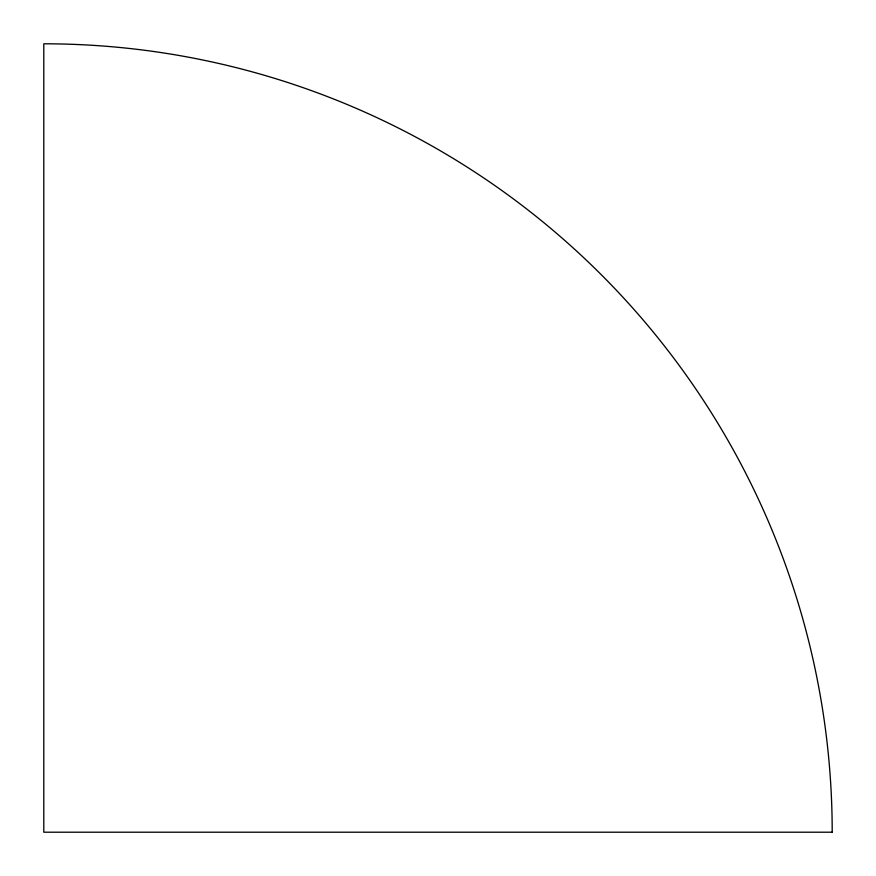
<?xml version="1.0" encoding="UTF-8"?>
<svg xmlns="http://www.w3.org/2000/svg" width="876" height="876" viewBox="0 0 876 876"><rect width="100%" height="100%" fill="white"/><g stroke="black" fill="none" stroke-linecap="round" stroke-linejoin="round"><path stroke-width="1.31" d="M832.2 832.2L43.8 832.2L43.8 43.8A788.4 788.4 0 0 1 832.2 832.2"/></g></svg>
